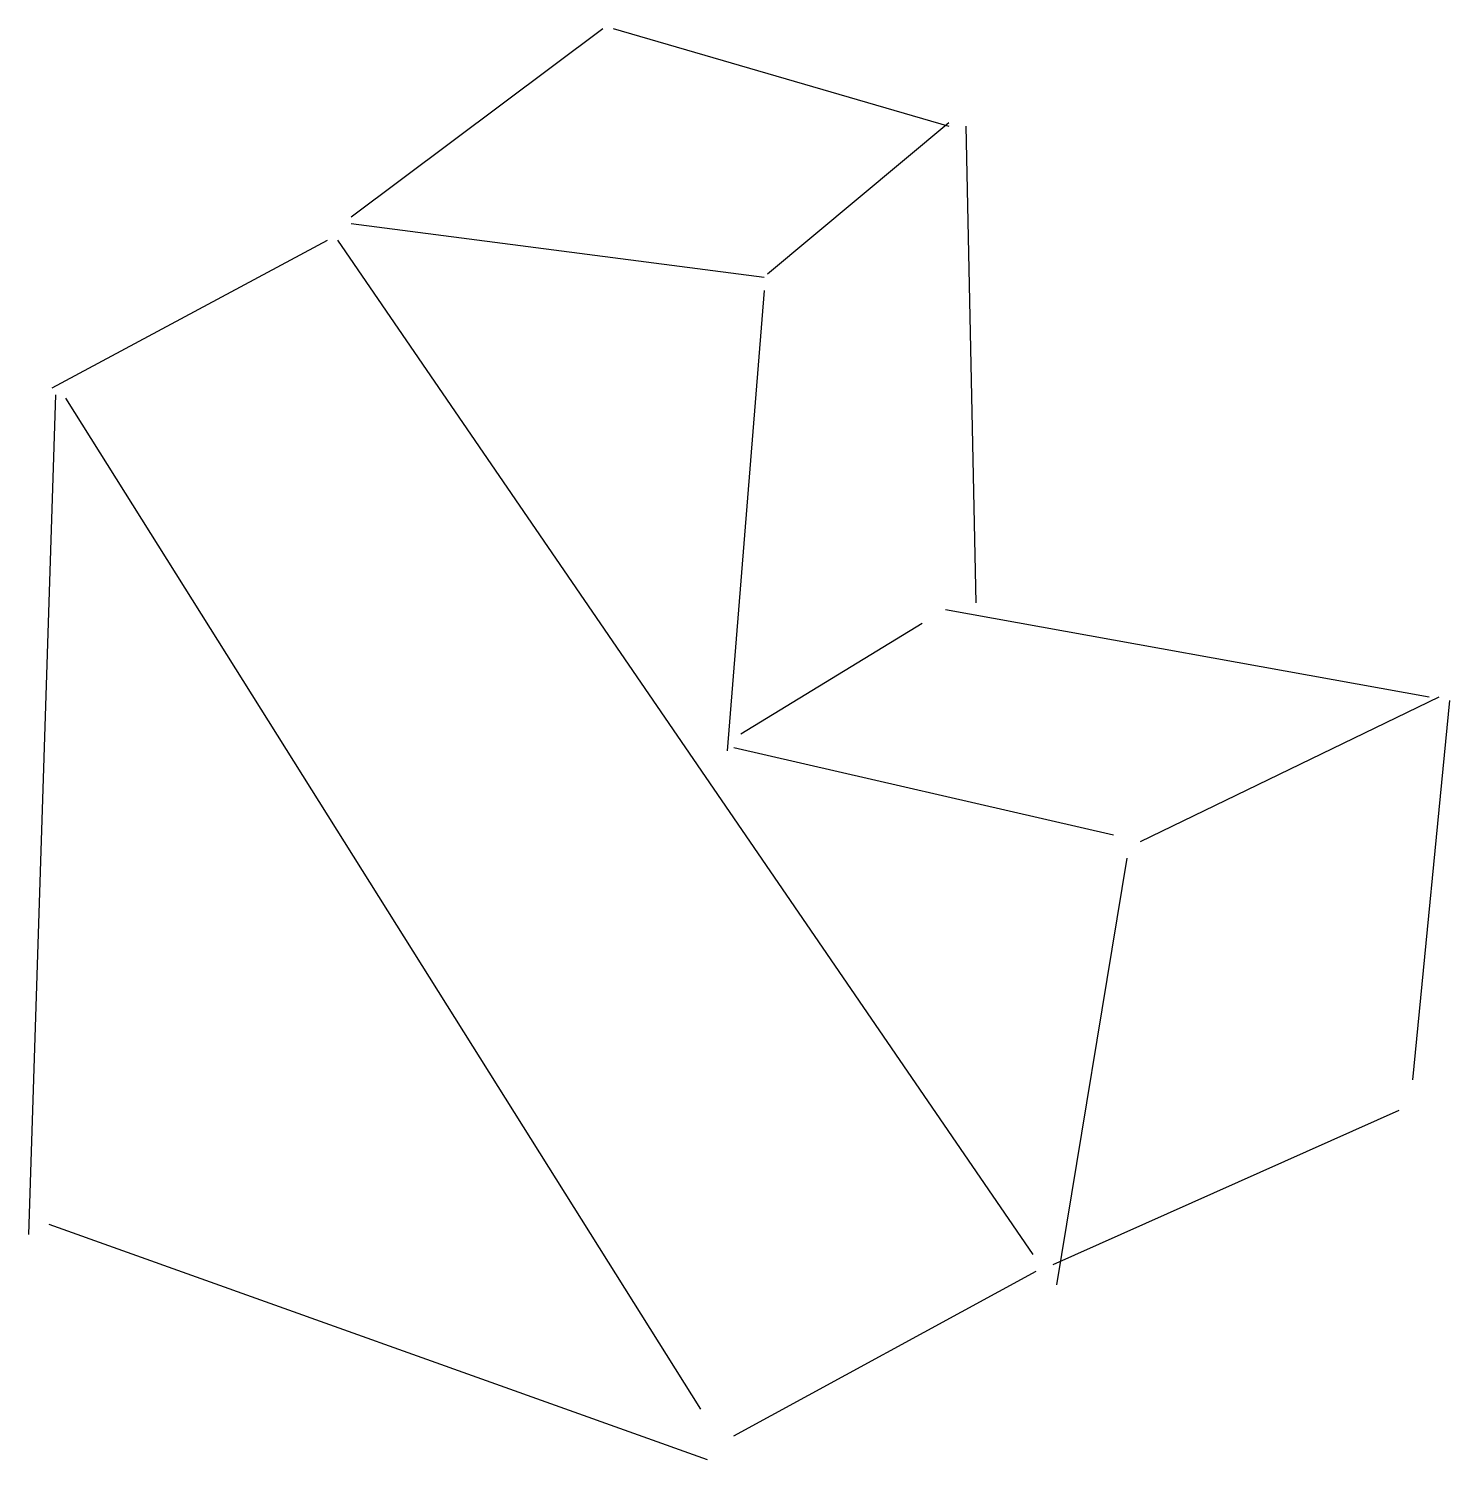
# Model space of a CAD drawing. Header units: metres. Extents: x -88 to 93, y 118 to 301.
import ezdxf

# ---------------------------------------------------------------- set-up
doc = ezdxf.new("R2010")
doc.units = ezdxf.units.M

msp = doc.modelspace()

# ---------------------------------------------------------------- linework, layer by layer
at = {"color": 0, "linetype": 'CONTINUOUS'}
for p, q in [((-47.22918, 276.801577), (-15.076183, 300.809148)), ((-13.790063, 300.809148), (29.080599, 288.376656)), ((5.930442, 269.513565), (29.080599, 288.805363)), ((31.224132, 288.376656), (32.510252, 227.500315)), ((-47.22918, 275.944164), (5.501735, 269.084858)), ((-85.384069, 254.937539), (-50.230126, 273.800631)), ((-48.944006, 273.800631), (39.798265, 144.33123)), ((5.501735, 267.370032), (0.785962, 208.637224)), ((-84.955363, 254.080126), (-88.385016, 146.90347)), ((-83.669243, 253.65142), (-2.643691, 124.610726)), ((28.651893, 226.642902), (90.385647, 215.49653)), ((2.500789, 210.780757), (25.650946, 224.928076)), ((53.516877, 197.062145), (91.671767, 215.49653)), ((92.957886, 215.067823), (88.242114, 166.623975)), ((1.643375, 209.065931), (50.087224, 197.919558)), ((51.80205, 194.918612), (42.799211, 140.472871)), ((42.370505, 143.04511), (86.527287, 162.765615)), ((-85.812776, 148.18959), (-1.786278, 118.180126)), ((1.643375, 121.181073), (40.226972, 142.187697))]:
    msp.add_line(p, q, dxfattribs=at)

doc.saveas('drawing.dxf')
